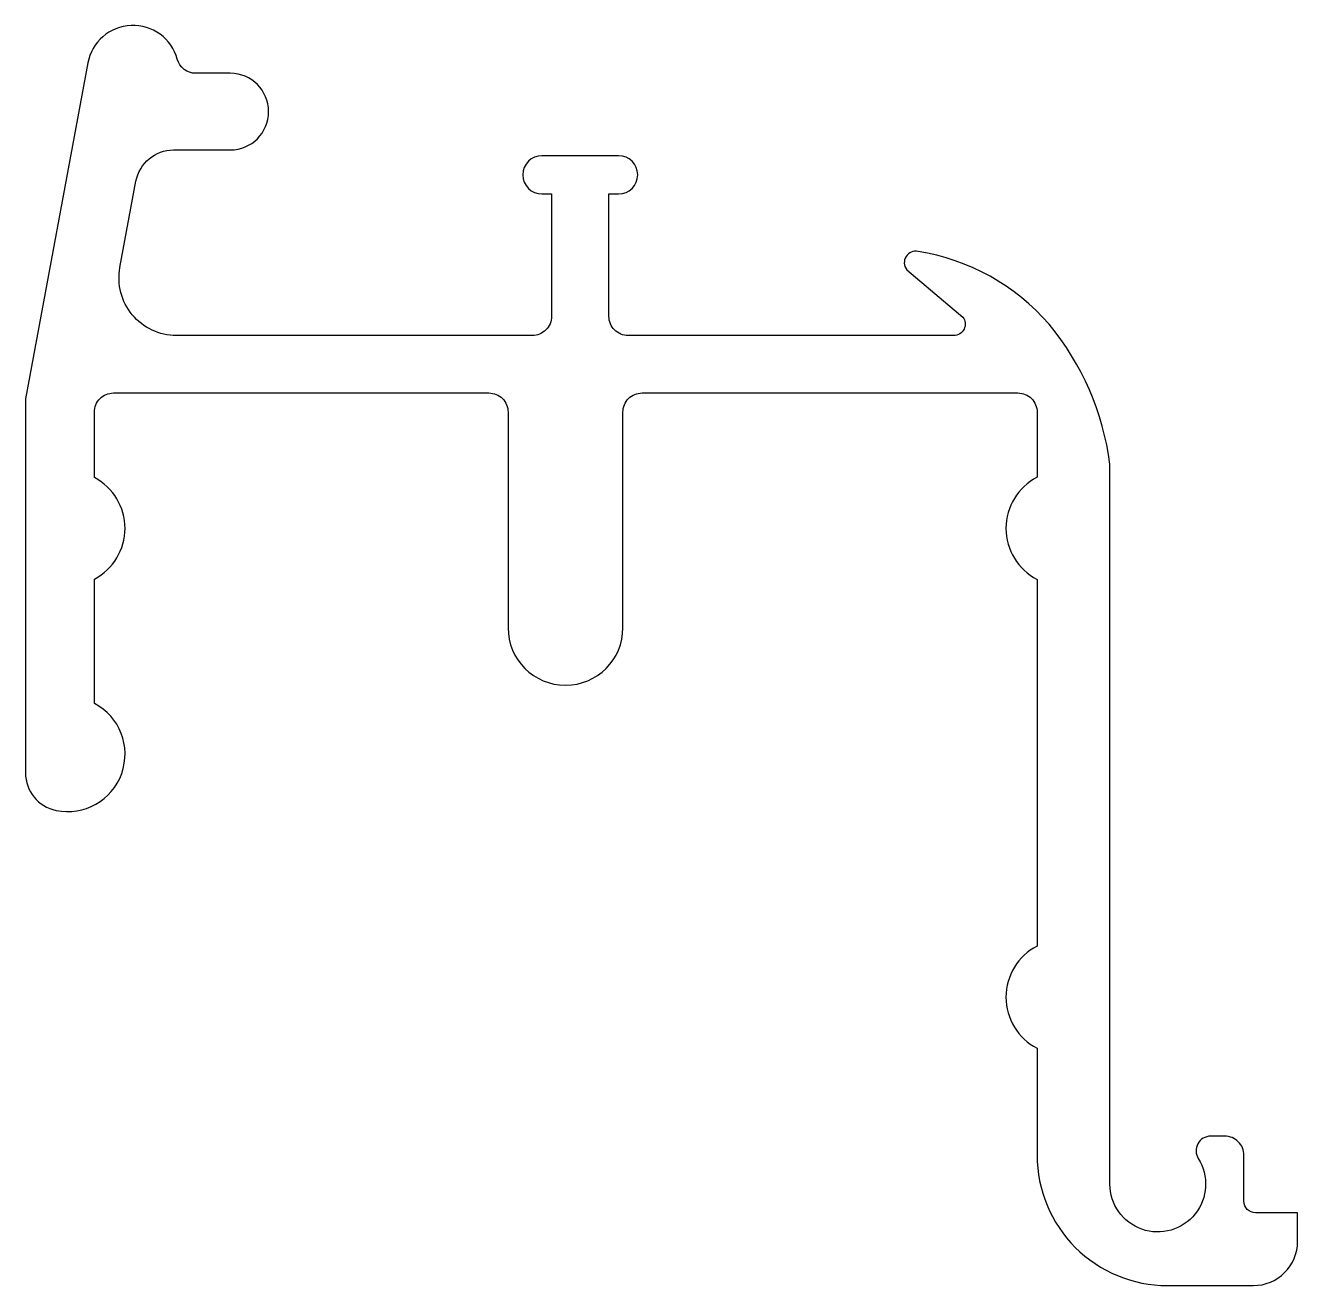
# Model space of a CAD drawing. Extents: x 307 to 474, y 32 to 198.
import ezdxf

# ---------------------------------------------------------------- set-up
doc = ezdxf.new("R2010")
doc.units = 0
doc.layers.add('YPROFIL', color=3, linetype='CONTINUOUS')

msp = doc.modelspace()

# ---------------------------------------------------------------- linework, layer by layer
at = {"layer": 'YPROFIL'}
msp.add_lwpolyline([(461.32, 48.81, -1.328655), (449.66, 45.45), (449.66, 140.38, 0.141717), (441.65, 158.81, 0.177057), (424.38, 168.41, 0.695624), (422.87, 166), (430.27, 159.77, -0.62264), (429.07, 157.33), (386.14, 157.33, -0.414214), (383.61, 159.85), (383.61, 175.99), (384.88, 175.99, 1), (384.88, 181.04), (374.78, 181.04, 1), (374.78, 175.99), (376.04, 175.99), (376.04, 159.85, -0.414214), (373.51, 157.33), (326.58, 157.33, -0.469102), (319.14, 166.29), (321.25, 177.67, -0.361376), (326.22, 181.8), (333.69, 181.8, 1), (333.69, 191.9), (329.14, 191.9, -0.337755), (326.7, 193.76, 0.796327), (314.9, 193.26), (306.68, 148.99), (306.68, 99.66, 0.356394), (310.72, 94.71, 0.867135), (315.77, 108.83), (315.77, 125.21, 0.603023), (315.77, 138.6), (315.77, 147.23, -0.414214), (318.29, 149.75), (367.78, 149.75, -0.414214), (370.31, 147.23), (370.31, 118.8, 1), (385.46, 118.8), (385.46, 147.23, -0.414214), (387.98, 149.75), (437.54, 149.75, -0.414214), (440.07, 147.23), (440.07, 138.64, 0.610275), (440.07, 125.17), (440.07, 76.83, 0.610275), (440.07, 63.36), (440.07, 49.24, 0.414214), (457.24, 32.07), (468.6, 32.07, 0.414214), (474.41, 37.87), (474.41, 41.66), (468.85, 41.66, -0.414214), (467.34, 43.18), (467.34, 49.24, 0.414214), (464.81, 51.76), (462.95, 51.76, 0.58983)], format="xyb", close=True, dxfattribs=at)

doc.saveas('drawing.dxf')
